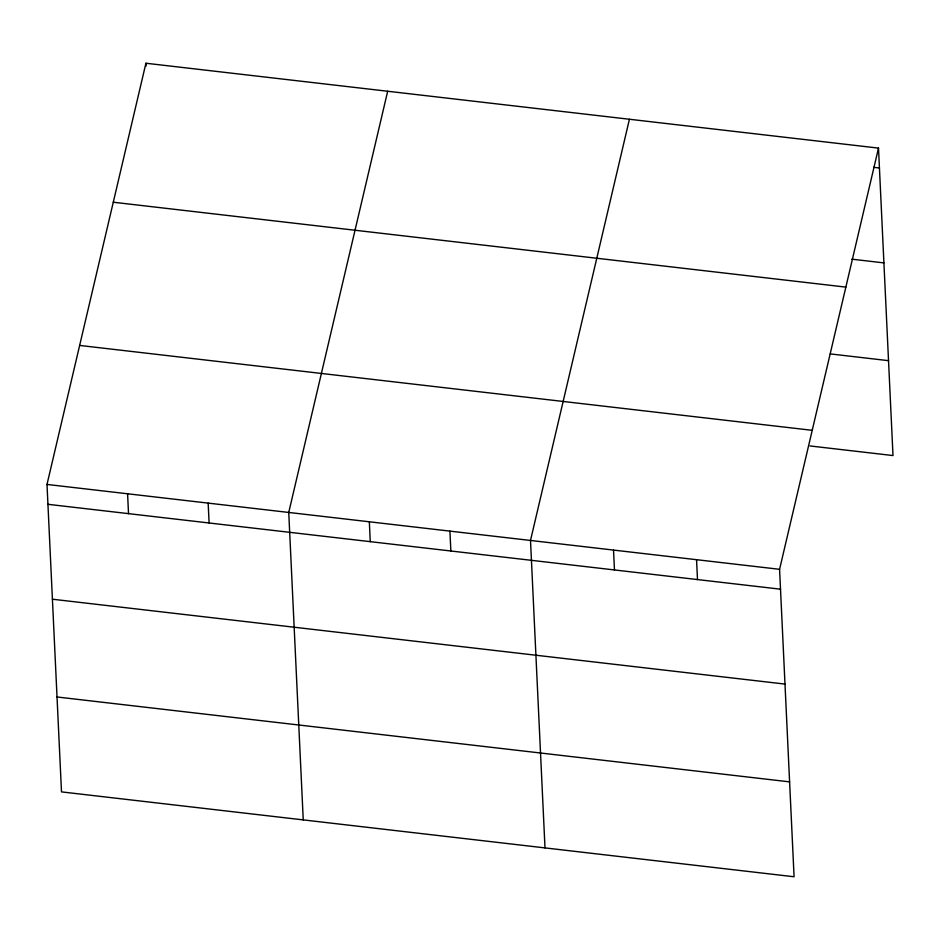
<?xml version="1.0" encoding="UTF-8"?>
<svg xmlns="http://www.w3.org/2000/svg" width="940" height="940" viewBox="0 0 940 940"><rect width="100%" height="100%" fill="white"/><g stroke="black" fill="none" stroke-linecap="round" stroke-linejoin="round"><path stroke-width="1.41" d="M878.5 148.109L779.577 569.311L794.077 876.761L61.5 791.891L47 484.441L145.923 63.239L878.5 148.109L893 455.559L809.975 445.948M387.68 91.251L288.745 512.441L303.244 819.891M629.424 119.251L530.501 540.453L545 847.904M873.613 167.32L879.441 167.99M851.863 259.182L883.917 262.894M113.282 202.229L845.859 287.111M830.267 353.91L888.523 360.666M79.642 345.438L812.219 430.32M47 484.441L779.577 569.311M47.94 504.31L780.517 589.192M52.417 599.215L784.994 684.085M57.023 696.986L789.6 781.868M696.552 559.688L697.492 579.569M613.526 550.076L614.466 569.946M449.919 531.112L450.859 550.993M369.338 521.782L370.266 541.663M208.163 503.112L209.103 522.981M145.923 63.239L146.064 66.082M127.582 493.77L128.522 513.651"/></g></svg>
